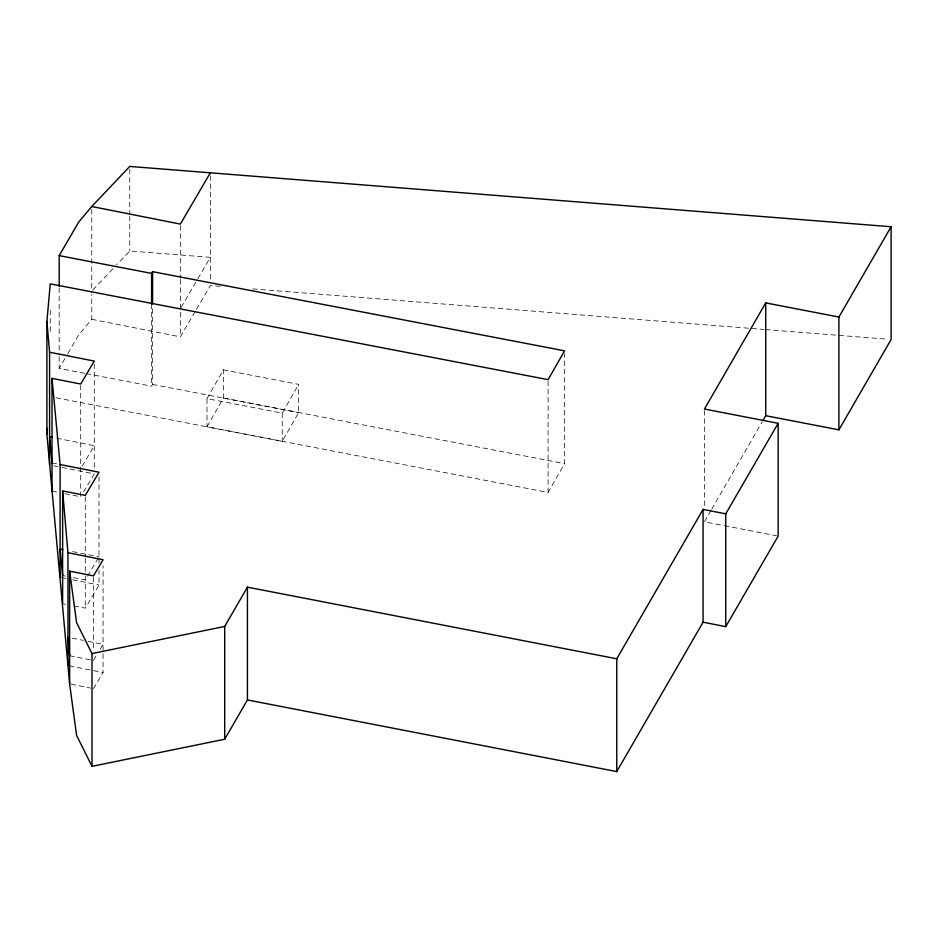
<?xml version="1.0" encoding="UTF-8"?>
<svg xmlns="http://www.w3.org/2000/svg" width="938" height="938" viewBox="0 0 938 938"><rect width="100%" height="100%" fill="white"/><g stroke="black" fill="none" stroke-linecap="round" stroke-linejoin="round"><path stroke-width="0.7" stroke-dasharray="4.69 3.52" d="M206.993 398.603L223.396 369.83L298.647 384.369L298.647 412.568L282.232 441.329L206.993 426.79L206.993 398.603L282.232 413.142L298.647 384.369M206.993 426.79L223.396 398.029L223.396 369.83M56.01 397.771L548.097 492.438L564.57 463.63L564.57 353.767M86.202 373.605L151.593 386.175L152.589 384.451L152.589 305.354M711.016 510.448L704.45 521.821L722.881 525.397M711.743 509.193L762.078 422.006M84.772 373.336L59.188 368.423L67.149 354.74M67.864 353.497L78.722 334.854L91.772 319.295L91.772 294.391M181.093 307.43L197.179 279.887M197.918 278.633L210.347 257.352L129.772 251.009L116.769 264.727M91.772 319.295L180.366 336.871L195.725 310.584M196.452 309.329L210.347 285.551L220.571 286.36M82.134 466.198L94.281 445.691L53.759 437.624M83.564 491.981L94.281 473.889L59.352 466.936M98.291 558.028L85.276 579.977L72.531 577.48M73.95 605.948L85.276 608.176L99.018 585.007L99.018 570.351M93.448 660.469L97.142 654.267M100.108 649.307L103.063 644.347L84.807 640.677M93.448 688.668L103.063 672.546L103.063 565.614M92.768 290.041L115.773 265.782M252.721 288.904L764.013 329.449M765.467 329.555L888.18 339.286M152.589 384.451L564.57 463.63M223.396 398.029L298.647 412.568M724.3 525.667L776.746 535.821M62.623 575.533L65.449 576.084M62.623 603.72L65.449 604.283M52.012 462.962L59.188 464.369M52.012 491.16L59.188 492.567M64.921 493.705L80.703 496.8L80.703 385.483M72.613 551.603L99.018 556.809M61.486 577.609L65.66 578.429M72.613 579.801L99.018 585.007M53.759 465.823L57.957 466.655M69.635 655.709L90.646 659.906M71.042 684.189L90.646 688.105M72.167 638.145L83.4 640.396M69.365 665.769L103.063 672.546M704.45 410.504L704.45 507.177M548.097 381.121L548.097 492.438M282.232 413.142L282.232 441.329M210.347 175.676L210.347 279.688M180.366 225.542L180.366 278.281M180.366 279.512L180.366 336.871M151.593 304.147L151.593 386.175M129.772 169.332L129.772 214.544M129.772 216.01L129.772 251.009M99.018 476.61L99.018 563.034M94.281 364.038L94.281 469.657M93.448 577.351L93.448 650.585M91.772 209.432L91.772 292.926M85.276 496.859L85.276 556.902M85.276 558.368L85.276 574.49M85.276 575.944L85.276 608.176M59.188 287.86L59.188 355.232M59.188 356.698L59.188 368.423M50.253 310.244L50.253 333.682"/><path stroke-width="1.41" d="M59.188 286.395L59.188 255.628L78.722 222.06L91.772 206.512L129.772 166.425L891.1 226.738L838.9 317.044L765.725 302.904L704.45 409.038L778.165 423.308L725.742 513.848L703.078 509.404L616.77 658.793L247.433 587.153L247.433 699.947L224.698 739.238L91.994 766.334L76.588 735.404L69.635 683.908L46.9 434.2L46.9 321.406L50.253 283.874L548.097 379.656L564.57 350.835L152.589 271.668L151.593 273.392L151.593 304.147M46.9 434.2L47.416 428.42M224.698 739.238L224.698 626.455L247.433 587.153M762.805 420.752L765.725 415.698L765.725 302.904M247.433 699.947L616.77 771.575L703.078 622.187L703.078 509.404M765.725 415.698L838.9 429.839L891.1 339.521L891.1 226.738M703.078 622.187L725.742 626.631L778.165 536.102L778.165 423.308M210.347 172.768L180.366 224.088L91.772 206.512M46.9 321.406L49.573 352.207L94.281 361.107L80.703 384.017L52.012 378.377L60.102 464.545L99.018 472.213L85.276 495.393L62.623 490.937L67.958 552.705L103.063 559.751L93.448 575.885L69.635 571.125L76.588 622.621L91.994 653.552L224.698 626.455M59.188 255.628L151.593 273.392M62.881 549.691L60.102 549.14L62.623 575.533M52.364 437.354L49.573 436.791L52.012 462.962M67.958 637.301L69.635 655.709M838.9 317.044L838.9 429.839M725.742 513.848L725.742 626.631M616.77 658.793L616.77 771.575M152.589 271.668L152.589 303.9M91.994 653.552L91.994 766.334M69.635 571.125L69.635 683.908M67.958 552.705L67.958 665.488M62.623 490.937L62.623 603.72M60.102 464.545L60.102 577.339M52.012 378.377L52.012 491.16M49.573 352.207L49.573 464.99"/></g></svg>
